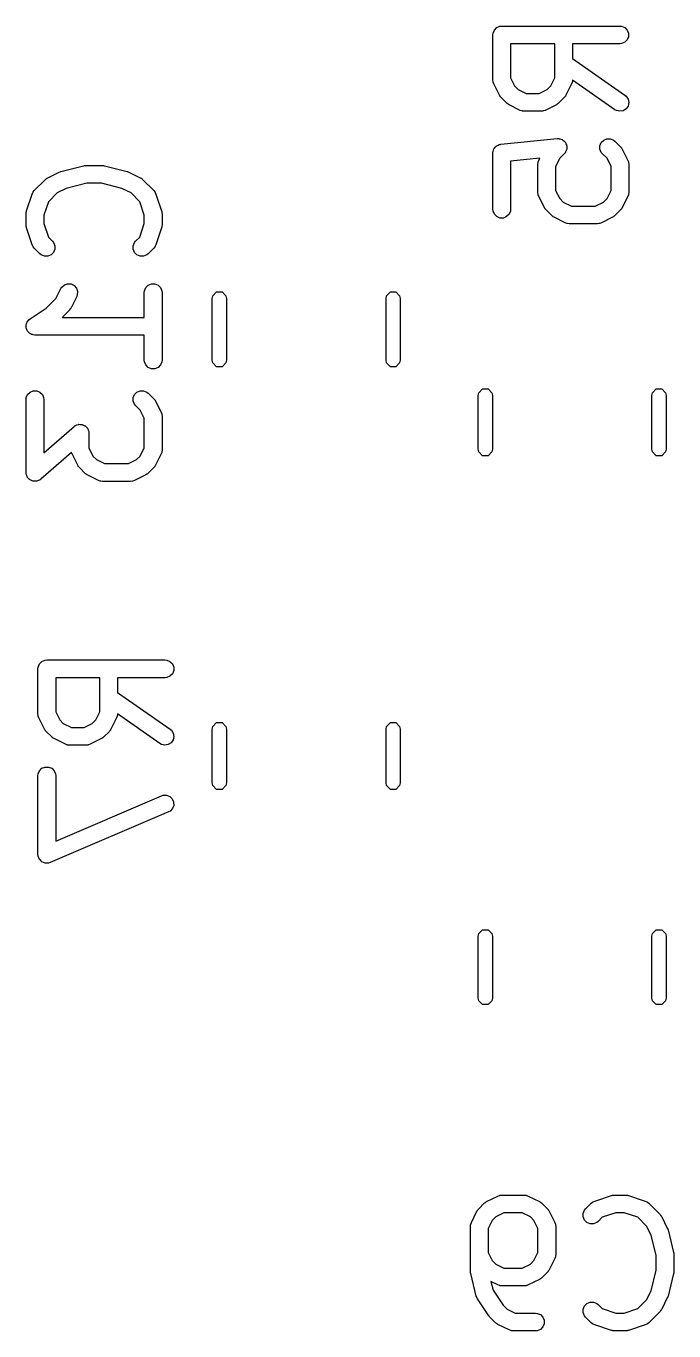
# Model space of a CAD drawing. Header units: inches. Extents: x 1.81 to 9.37, y -5.72 to -1.46.
# Drawn here: x 2.513 to 2.7288, y -4.5819 to -4.1469 of the extents above; entities that cross this region are included whole.
import ezdxf

# ---------------------------------------------------------------- set-up
doc = ezdxf.new("R2010")
doc.units = ezdxf.units.IN
doc.header["$MEASUREMENT"] = 0
doc.layers.add('BLACK', color=250, linetype='CONTINUOUS')

msp = doc.modelspace()

# ---------------------------------------------------------------- linework, layer by layer
at = {"layer": 'BLACK', "linetype": 'CONTINUOUS'}
for p, q in [((2.66852, -4.14933), (2.66896, -4.14826)), ((2.66896, -4.14826), (2.66978, -4.14745)), ((2.66978, -4.14745), (2.67084, -4.14701)), ((2.67084, -4.14701), (2.67142, -4.14695)), ((2.67142, -4.14695), (2.71079, -4.14695)), ((2.71079, -4.14695), (2.71136, -4.14701)), ((2.71136, -4.14701), (2.71243, -4.14745)), ((2.71243, -4.14745), (2.71324, -4.14826)), ((2.71324, -4.14826), (2.71368, -4.14933)), ((2.66847, -4.1499), (2.66852, -4.14933)), ((2.66847, -4.1649), (2.66847, -4.1499)), ((2.68909, -4.15285), (2.67437, -4.15285)), ((2.67437, -4.15285), (2.67437, -4.1642)), ((2.68909, -4.1642), (2.68909, -4.15285)), ((2.71079, -4.15285), (2.69499, -4.15285)), ((2.69499, -4.15285), (2.69499, -4.15774)), ((2.71136, -4.1528), (2.71079, -4.15285)), ((2.71243, -4.15236), (2.71136, -4.1528)), ((2.71324, -4.15154), (2.71243, -4.15236)), ((2.71368, -4.15048), (2.71324, -4.15154)), ((2.71368, -4.14933), (2.71368, -4.15048)), ((2.69499, -4.15774), (2.71248, -4.16998)), ((2.66852, -4.16548), (2.66847, -4.1649)), ((2.66856, -4.16557), (2.66852, -4.16548)), ((2.66857, -4.16568), (2.66856, -4.16557)), ((2.66878, -4.16622), (2.66857, -4.16568)), ((2.67065, -4.16997), (2.66878, -4.16622)), ((2.67437, -4.1642), (2.67572, -4.1669)), ((2.68774, -4.1669), (2.68909, -4.1642)), ((2.69468, -4.16622), (2.69281, -4.16997)), ((2.69489, -4.16568), (2.69468, -4.16622)), ((2.6949, -4.16557), (2.69489, -4.16568)), ((2.69494, -4.16548), (2.6949, -4.16557)), ((2.69499, -4.16494), (2.69494, -4.16548)), ((2.70909, -4.17482), (2.69499, -4.16494)), ((2.67081, -4.17022), (2.67065, -4.16997)), ((2.67084, -4.17029), (2.67081, -4.17022)), ((2.6709, -4.17037), (2.67084, -4.17029)), ((2.67096, -4.17046), (2.6709, -4.17037)), ((2.67102, -4.17051), (2.67096, -4.17046)), ((2.6712, -4.17074), (2.67102, -4.17051)), ((2.67308, -4.17261), (2.6712, -4.17074)), ((2.67572, -4.1669), (2.67692, -4.1681)), ((2.67692, -4.1681), (2.67961, -4.16945)), ((2.67961, -4.16945), (2.68384, -4.16945)), ((2.68384, -4.16945), (2.68654, -4.1681)), ((2.68654, -4.1681), (2.68774, -4.1669)), ((2.69225, -4.17074), (2.69038, -4.17261)), ((2.69244, -4.17051), (2.69225, -4.17074)), ((2.6925, -4.17046), (2.69244, -4.17051)), ((2.69255, -4.17037), (2.6925, -4.17046)), ((2.69262, -4.17029), (2.69255, -4.17037)), ((2.69265, -4.17022), (2.69262, -4.17029)), ((2.69281, -4.16997), (2.69265, -4.17022)), ((2.71248, -4.16998), (2.71292, -4.17036)), ((2.71292, -4.17036), (2.71354, -4.17133)), ((2.67331, -4.1728), (2.67308, -4.17261)), ((2.67336, -4.17286), (2.67331, -4.1728)), ((2.67345, -4.17291), (2.67336, -4.17286)), ((2.67353, -4.17298), (2.67345, -4.17291)), ((2.6736, -4.17301), (2.67353, -4.17298)), ((2.67385, -4.17317), (2.6736, -4.17301)), ((2.6776, -4.17504), (2.67385, -4.17317)), ((2.67814, -4.17525), (2.6776, -4.17504)), ((2.67824, -4.17525), (2.67814, -4.17525)), ((2.67834, -4.17529), (2.67824, -4.17525)), ((2.67892, -4.17535), (2.67834, -4.17529)), ((2.68454, -4.17535), (2.67892, -4.17535)), ((2.68512, -4.17529), (2.68454, -4.17535)), ((2.68522, -4.17525), (2.68512, -4.17529)), ((2.68532, -4.17525), (2.68522, -4.17525)), ((2.68586, -4.17504), (2.68532, -4.17525)), ((2.68961, -4.17317), (2.68586, -4.17504)), ((2.68986, -4.17301), (2.68961, -4.17317)), ((2.68993, -4.17298), (2.68986, -4.17301)), ((2.69001, -4.17291), (2.68993, -4.17298)), ((2.6901, -4.17286), (2.69001, -4.17291)), ((2.69015, -4.1728), (2.6901, -4.17286)), ((2.69038, -4.17261), (2.69015, -4.1728)), ((2.7096, -4.1751), (2.70909, -4.17482)), ((2.71072, -4.17535), (2.7096, -4.1751)), ((2.71186, -4.17515), (2.71072, -4.17535)), ((2.71283, -4.17453), (2.71186, -4.17515)), ((2.71349, -4.17359), (2.71283, -4.17453)), ((2.71374, -4.17246), (2.71349, -4.17359)), ((2.71354, -4.17133), (2.71374, -4.17246)), ((2.66852, -4.1887), (2.66869, -4.1883)), ((2.66869, -4.1883), (2.66881, -4.18788)), ((2.66881, -4.18788), (2.66891, -4.18777)), ((2.66891, -4.18777), (2.66896, -4.18763)), ((2.66896, -4.18763), (2.66927, -4.18733)), ((2.66927, -4.18733), (2.66954, -4.18699)), ((2.66954, -4.18699), (2.66967, -4.18692)), ((2.66967, -4.18692), (2.66978, -4.18682)), ((2.66978, -4.18682), (2.67018, -4.18665)), ((2.67018, -4.18665), (2.67056, -4.18645)), ((2.67056, -4.18645), (2.67077, -4.1864)), ((2.67077, -4.1864), (2.67084, -4.18638)), ((2.67084, -4.18638), (2.67091, -4.18638)), ((2.67091, -4.18638), (2.67112, -4.18633)), ((2.67112, -4.18633), (2.68987, -4.18446)), ((2.68987, -4.18446), (2.69045, -4.18446)), ((2.69045, -4.18446), (2.69059, -4.1845)), ((2.69059, -4.1845), (2.69074, -4.1845)), ((2.69074, -4.1845), (2.69114, -4.18467)), ((2.69114, -4.18467), (2.69155, -4.18479)), ((2.69155, -4.18479), (2.69167, -4.18489)), ((2.69167, -4.18489), (2.69181, -4.18494)), ((2.69181, -4.18494), (2.69211, -4.18525)), ((2.69211, -4.18525), (2.69245, -4.18552)), ((2.69245, -4.18552), (2.69252, -4.18565)), ((2.69252, -4.18565), (2.69262, -4.18576)), ((2.69262, -4.18576), (2.69279, -4.18616)), ((2.6929, -4.18837), (2.69277, -4.18879)), ((2.69279, -4.18616), (2.69299, -4.18654)), ((2.69306, -4.18797), (2.6929, -4.18837)), ((2.69299, -4.18654), (2.693, -4.18668)), ((2.693, -4.18668), (2.69306, -4.18682)), ((2.69306, -4.18682), (2.69306, -4.18725)), ((2.69306, -4.18725), (2.6931, -4.18768)), ((2.6931, -4.18768), (2.69306, -4.18782)), ((2.69306, -4.18782), (2.69306, -4.18797)), ((2.70414, -4.18682), (2.70458, -4.18576)), ((2.70414, -4.18797), (2.70414, -4.18682)), ((2.70458, -4.18904), (2.70414, -4.18797)), ((2.70458, -4.18576), (2.7054, -4.18494)), ((2.7054, -4.18494), (2.70646, -4.1845)), ((2.70646, -4.1845), (2.70761, -4.1845)), ((2.70761, -4.1845), (2.70868, -4.18494)), ((2.70868, -4.18494), (2.70913, -4.18531)), ((2.70913, -4.18531), (2.711, -4.18718)), ((2.711, -4.18718), (2.71119, -4.18741)), ((2.71119, -4.18741), (2.71125, -4.18746)), ((2.71125, -4.18746), (2.7113, -4.18755)), ((2.7113, -4.18755), (2.71137, -4.18763)), ((2.71137, -4.18763), (2.7114, -4.1877)), ((2.7114, -4.1877), (2.71155, -4.18795)), ((2.71155, -4.18795), (2.71343, -4.1917)), ((2.66847, -4.18927), (2.66849, -4.18906)), ((2.66847, -4.20802), (2.66847, -4.18927)), ((2.66848, -4.18899), (2.6685, -4.18892)), ((2.66849, -4.18906), (2.66848, -4.18899)), ((2.6685, -4.18892), (2.66852, -4.1887)), ((2.68414, -4.19097), (2.67437, -4.19194)), ((2.67437, -4.19194), (2.67437, -4.20802)), ((2.68346, -4.19302), (2.68352, -4.19245)), ((2.68352, -4.19245), (2.68356, -4.19235)), ((2.68356, -4.19235), (2.68357, -4.19224)), ((2.68357, -4.19224), (2.68378, -4.1917)), ((2.68378, -4.1917), (2.68414, -4.19097)), ((2.69072, -4.19102), (2.68937, -4.19372)), ((2.69225, -4.18949), (2.69072, -4.19102)), ((2.69262, -4.18904), (2.69225, -4.18949)), ((2.69268, -4.1889), (2.69262, -4.18904)), ((2.69277, -4.18879), (2.69268, -4.1889)), ((2.70495, -4.18949), (2.70458, -4.18904)), ((2.70649, -4.19102), (2.70495, -4.18949)), ((2.70784, -4.19372), (2.70649, -4.19102)), ((2.71343, -4.1917), (2.71364, -4.19224)), ((2.71364, -4.19224), (2.71364, -4.19235)), ((2.71364, -4.19235), (2.71368, -4.19245)), ((2.71368, -4.19245), (2.71374, -4.19302)), ((2.52024, -4.19749), (2.52399, -4.19562)), ((2.52399, -4.19562), (2.52403, -4.1956)), ((2.52403, -4.1956), (2.52405, -4.19559)), ((2.52405, -4.19559), (2.52429, -4.1955)), ((2.52429, -4.1955), (2.52453, -4.19541)), ((2.52453, -4.19541), (2.52455, -4.19541)), ((2.52455, -4.19541), (2.5246, -4.19539)), ((2.5246, -4.19539), (2.53209, -4.19352)), ((2.53209, -4.19352), (2.53219, -4.1935)), ((2.53219, -4.1935), (2.53223, -4.19349)), ((2.53223, -4.19349), (2.53245, -4.19346)), ((2.53245, -4.19346), (2.53267, -4.19343)), ((2.53267, -4.19343), (2.53271, -4.19344)), ((2.53271, -4.19344), (2.53281, -4.19343)), ((2.53281, -4.19343), (2.53843, -4.19343)), ((2.53843, -4.19343), (2.53854, -4.19344)), ((2.53854, -4.19344), (2.53858, -4.19343)), ((2.53858, -4.19343), (2.53879, -4.19346)), ((2.53879, -4.19346), (2.53901, -4.19349)), ((2.53901, -4.19349), (2.53905, -4.1935)), ((2.53905, -4.1935), (2.53915, -4.19352)), ((2.53915, -4.19352), (2.54665, -4.19539)), ((2.54665, -4.19539), (2.54669, -4.19541)), ((2.54669, -4.19541), (2.54671, -4.19541)), ((2.54671, -4.19541), (2.54695, -4.1955)), ((2.54695, -4.1955), (2.5472, -4.19559)), ((2.5472, -4.19559), (2.54721, -4.1956)), ((2.54721, -4.1956), (2.54725, -4.19562)), ((2.54725, -4.19562), (2.551, -4.19749)), ((2.68346, -4.2024), (2.68346, -4.19302)), ((2.68937, -4.19372), (2.68937, -4.2017)), ((2.70784, -4.2017), (2.70784, -4.19372)), ((2.71374, -4.19302), (2.71374, -4.2024)), ((2.51572, -4.20179), (2.51947, -4.19804)), ((2.51947, -4.19804), (2.5197, -4.19786)), ((2.5197, -4.19786), (2.51975, -4.1978)), ((2.51975, -4.1978), (2.51984, -4.19774)), ((2.51984, -4.19774), (2.51992, -4.19768)), ((2.51992, -4.19768), (2.51999, -4.19765)), ((2.51999, -4.19765), (2.52024, -4.19749)), ((2.52634, -4.20104), (2.52331, -4.20256)), ((2.53317, -4.19933), (2.52634, -4.20104)), ((2.53807, -4.19933), (2.53317, -4.19933)), ((2.5449, -4.20104), (2.53807, -4.19933)), ((2.54793, -4.20256), (2.5449, -4.20104)), ((2.551, -4.19749), (2.55125, -4.19765)), ((2.55125, -4.19765), (2.55132, -4.19768)), ((2.55132, -4.19768), (2.5514, -4.19774)), ((2.5514, -4.19774), (2.55149, -4.1978)), ((2.55149, -4.1978), (2.55155, -4.19786)), ((2.55155, -4.19786), (2.55177, -4.19804)), ((2.55177, -4.19804), (2.55552, -4.20179)), ((2.51314, -4.20857), (2.51501, -4.20295)), ((2.51501, -4.20295), (2.51525, -4.20242)), ((2.51525, -4.20242), (2.51532, -4.20234)), ((2.51532, -4.20234), (2.51536, -4.20224)), ((2.51536, -4.20224), (2.51572, -4.20179)), ((2.52039, -4.20548), (2.51889, -4.20998)), ((2.52331, -4.20256), (2.52039, -4.20548)), ((2.55085, -4.20548), (2.54793, -4.20256)), ((2.55236, -4.20998), (2.55085, -4.20548)), ((2.55552, -4.20179), (2.55589, -4.20224)), ((2.55589, -4.20224), (2.55593, -4.20234)), ((2.55593, -4.20234), (2.556, -4.20242)), ((2.556, -4.20242), (2.55623, -4.20295)), ((2.55623, -4.20295), (2.55811, -4.20857)), ((2.68352, -4.20297), (2.68346, -4.2024)), ((2.68356, -4.20307), (2.68352, -4.20297)), ((2.68357, -4.20318), (2.68356, -4.20307)), ((2.68378, -4.20372), (2.68357, -4.20318)), ((2.68565, -4.20747), (2.68378, -4.20372)), ((2.68937, -4.2017), (2.69072, -4.2044)), ((2.69072, -4.2044), (2.69191, -4.20559)), ((2.69191, -4.20559), (2.69461, -4.20694)), ((2.70259, -4.20694), (2.70529, -4.20559)), ((2.70529, -4.20559), (2.70649, -4.2044)), ((2.70649, -4.2044), (2.70784, -4.2017)), ((2.71343, -4.20372), (2.71155, -4.20747)), ((2.71364, -4.20318), (2.71343, -4.20372)), ((2.71368, -4.20297), (2.71364, -4.20307)), ((2.71364, -4.20307), (2.71364, -4.20318)), ((2.71374, -4.2024), (2.71368, -4.20297)), ((2.51299, -4.20951), (2.51301, -4.20921)), ((2.51299, -4.21325), (2.51299, -4.20951)), ((2.51301, -4.20914), (2.51303, -4.20903)), ((2.51301, -4.20921), (2.51301, -4.20914)), ((2.51303, -4.20903), (2.51304, -4.20893)), ((2.51304, -4.20893), (2.51307, -4.20886)), ((2.51307, -4.20886), (2.51314, -4.20857)), ((2.51889, -4.20998), (2.51889, -4.21278)), ((2.55236, -4.21278), (2.55236, -4.20998)), ((2.55811, -4.20857), (2.55817, -4.20886)), ((2.55817, -4.20886), (2.5582, -4.20893)), ((2.5582, -4.20893), (2.55821, -4.20903)), ((2.55821, -4.20903), (2.55824, -4.20914)), ((2.55824, -4.20914), (2.55823, -4.20921)), ((2.55823, -4.20921), (2.55826, -4.20951)), ((2.55826, -4.20951), (2.55826, -4.21325)), ((2.66852, -4.2086), (2.66847, -4.20802)), ((2.66896, -4.20966), (2.66852, -4.2086)), ((2.66978, -4.21047), (2.66896, -4.20966)), ((2.67387, -4.20966), (2.67306, -4.21047)), ((2.67431, -4.2086), (2.67387, -4.20966)), ((2.67437, -4.20802), (2.67431, -4.2086)), ((2.68581, -4.20771), (2.68565, -4.20747)), ((2.68584, -4.20779), (2.68581, -4.20771)), ((2.6859, -4.20787), (2.68584, -4.20779)), ((2.68596, -4.20796), (2.6859, -4.20787)), ((2.68602, -4.20801), (2.68596, -4.20796)), ((2.6862, -4.20823), (2.68602, -4.20801)), ((2.68808, -4.21011), (2.6862, -4.20823)), ((2.6883, -4.21029), (2.68808, -4.21011)), ((2.69461, -4.20694), (2.70259, -4.20694)), ((2.70913, -4.21011), (2.7089, -4.21029)), ((2.711, -4.20823), (2.70913, -4.21011)), ((2.71119, -4.20801), (2.711, -4.20823)), ((2.71125, -4.20796), (2.71119, -4.20801)), ((2.7113, -4.20787), (2.71125, -4.20796)), ((2.71137, -4.20779), (2.7113, -4.20787)), ((2.7114, -4.20771), (2.71137, -4.20779)), ((2.71155, -4.20747), (2.7114, -4.20771)), ((2.51301, -4.21355), (2.51299, -4.21325)), ((2.51301, -4.21362), (2.51301, -4.21355)), ((2.51303, -4.21373), (2.51301, -4.21362)), ((2.51304, -4.21383), (2.51303, -4.21373)), ((2.51307, -4.2139), (2.51304, -4.21383)), ((2.51314, -4.21419), (2.51307, -4.2139)), ((2.51501, -4.21981), (2.51314, -4.21419)), ((2.51889, -4.21278), (2.52039, -4.21728)), ((2.55085, -4.21728), (2.55236, -4.21278)), ((2.55811, -4.21419), (2.55623, -4.21981)), ((2.55817, -4.2139), (2.55811, -4.21419)), ((2.5582, -4.21383), (2.55817, -4.2139)), ((2.55821, -4.21373), (2.5582, -4.21383)), ((2.55824, -4.21362), (2.55821, -4.21373)), ((2.55826, -4.21325), (2.55823, -4.21355)), ((2.55823, -4.21355), (2.55824, -4.21362)), ((2.67084, -4.21092), (2.66978, -4.21047)), ((2.67199, -4.21092), (2.67084, -4.21092)), ((2.67306, -4.21047), (2.67199, -4.21092)), ((2.68836, -4.21035), (2.6883, -4.21029)), ((2.68844, -4.21041), (2.68836, -4.21035)), ((2.68853, -4.21047), (2.68844, -4.21041)), ((2.6886, -4.2105), (2.68853, -4.21047)), ((2.68885, -4.21066), (2.6886, -4.2105)), ((2.69259, -4.21254), (2.68885, -4.21066)), ((2.69314, -4.21274), (2.69259, -4.21254)), ((2.69324, -4.21275), (2.69314, -4.21274)), ((2.69334, -4.21279), (2.69324, -4.21275)), ((2.69392, -4.21285), (2.69334, -4.21279)), ((2.70329, -4.21285), (2.69392, -4.21285)), ((2.70387, -4.21279), (2.70329, -4.21285)), ((2.70396, -4.21275), (2.70387, -4.21279)), ((2.70407, -4.21274), (2.70396, -4.21275)), ((2.70461, -4.21254), (2.70407, -4.21274)), ((2.70836, -4.21066), (2.70461, -4.21254)), ((2.70861, -4.2105), (2.70836, -4.21066)), ((2.70868, -4.21047), (2.70861, -4.2105)), ((2.70876, -4.21041), (2.70868, -4.21047)), ((2.70885, -4.21035), (2.70876, -4.21041)), ((2.7089, -4.21029), (2.70885, -4.21035)), ((2.52039, -4.21728), (2.52178, -4.21867)), ((2.52178, -4.21867), (2.52214, -4.21911)), ((2.5491, -4.21911), (2.54947, -4.21867)), ((2.54947, -4.21867), (2.55085, -4.21728)), ((2.51525, -4.22034), (2.51501, -4.21981)), ((2.51532, -4.22042), (2.51525, -4.22034)), ((2.51536, -4.22052), (2.51532, -4.22042)), ((2.51572, -4.22097), (2.51536, -4.22052)), ((2.5176, -4.22284), (2.51572, -4.22097)), ((2.51805, -4.22321), (2.5176, -4.22284)), ((2.52214, -4.22239), (2.52133, -4.22321)), ((2.52214, -4.21911), (2.52258, -4.22018)), ((2.52258, -4.22133), (2.52214, -4.22239)), ((2.52258, -4.22018), (2.52258, -4.22133)), ((2.54866, -4.22018), (2.5491, -4.21911)), ((2.54866, -4.22133), (2.54866, -4.22018)), ((2.5491, -4.22239), (2.54866, -4.22133)), ((2.54992, -4.22321), (2.5491, -4.22239)), ((2.55365, -4.22284), (2.5532, -4.22321)), ((2.55552, -4.22097), (2.55365, -4.22284)), ((2.55589, -4.22052), (2.55552, -4.22097)), ((2.55593, -4.22042), (2.55589, -4.22052)), ((2.556, -4.22034), (2.55593, -4.22042)), ((2.55623, -4.21981), (2.556, -4.22034)), ((2.51911, -4.22365), (2.51805, -4.22321)), ((2.52026, -4.22365), (2.51911, -4.22365)), ((2.52133, -4.22321), (2.52026, -4.22365)), ((2.55098, -4.22365), (2.54992, -4.22321)), ((2.55213, -4.22365), (2.55098, -4.22365)), ((2.5532, -4.22321), (2.55213, -4.22365)), ((2.52288, -4.23775), (2.52455, -4.23443)), ((2.52455, -4.23443), (2.52485, -4.23394)), ((2.52485, -4.23394), (2.52572, -4.23319)), ((2.52572, -4.23319), (2.52682, -4.23282)), ((2.52682, -4.23282), (2.52797, -4.2329)), ((2.52797, -4.2329), (2.529, -4.23342)), ((2.529, -4.23342), (2.52975, -4.23429)), ((2.52975, -4.23429), (2.53012, -4.23538)), ((2.53012, -4.23538), (2.53003, -4.23653)), ((2.55236, -4.23575), (2.55241, -4.23518)), ((2.55236, -4.24405), (2.55236, -4.23575)), ((2.55241, -4.23518), (2.55285, -4.23411)), ((2.55285, -4.23411), (2.55367, -4.2333)), ((2.55367, -4.2333), (2.55473, -4.23286)), ((2.55473, -4.23286), (2.55588, -4.23286)), ((2.55588, -4.23286), (2.55695, -4.2333)), ((2.55695, -4.2333), (2.55776, -4.23411)), ((2.55776, -4.23411), (2.5582, -4.23518)), ((2.5582, -4.23518), (2.55826, -4.23575)), ((2.55826, -4.23575), (2.55826, -4.25825)), ((2.57518, -4.23684), (2.57646, -4.23556)), ((2.57646, -4.23556), (2.57827, -4.23556)), ((2.57827, -4.23556), (2.57954, -4.23684)), ((2.63305, -4.23684), (2.63433, -4.23556)), ((2.63433, -4.23556), (2.63614, -4.23556)), ((2.63614, -4.23556), (2.63742, -4.23684)), ((2.51968, -4.24096), (2.52288, -4.23775)), ((2.52983, -4.23707), (2.52795, -4.24082)), ((2.53003, -4.23653), (2.52983, -4.23707)), ((2.575, -4.23775), (2.57518, -4.23684)), ((2.575, -4.25832), (2.575, -4.23775)), ((2.57954, -4.23684), (2.57972, -4.23775)), ((2.57972, -4.23775), (2.57972, -4.25832)), ((2.63287, -4.23775), (2.63305, -4.23684)), ((2.63287, -4.25832), (2.63287, -4.23775)), ((2.63742, -4.23684), (2.6376, -4.23775)), ((2.6376, -4.23775), (2.6376, -4.25832)), ((2.51369, -4.24515), (2.51385, -4.24491)), ((2.51385, -4.24491), (2.5143, -4.24455)), ((2.5143, -4.24454), (2.51968, -4.24096)), ((2.5143, -4.24455), (2.5143, -4.24454)), ((2.5143, -4.24454), (2.5143, -4.24454)), ((2.5143, -4.24455), (2.5143, -4.24455)), ((2.5274, -4.24159), (2.52494, -4.24405)), ((2.52494, -4.24405), (2.55236, -4.24405)), ((2.52759, -4.24136), (2.5274, -4.24159)), ((2.52764, -4.24131), (2.52759, -4.24136)), ((2.5277, -4.24122), (2.52764, -4.24131)), ((2.52777, -4.24114), (2.5277, -4.24122)), ((2.5278, -4.24107), (2.52777, -4.24114)), ((2.52795, -4.24082), (2.5278, -4.24107)), ((2.51299, -4.247), (2.51304, -4.24671)), ((2.51304, -4.24728), (2.51299, -4.247)), ((2.51304, -4.24642), (2.51315, -4.24615)), ((2.51304, -4.24671), (2.51304, -4.24642)), ((2.51304, -4.24758), (2.51304, -4.24728)), ((2.51315, -4.24784), (2.51304, -4.24758)), ((2.51315, -4.24615), (2.51321, -4.24587)), ((2.51321, -4.24813), (2.51315, -4.24784)), ((2.51321, -4.24587), (2.51337, -4.24563)), ((2.51337, -4.24837), (2.51321, -4.24813)), ((2.51337, -4.24563), (2.51348, -4.24536)), ((2.51348, -4.24864), (2.51337, -4.24837)), ((2.51348, -4.24536), (2.51369, -4.24515)), ((2.51369, -4.24885), (2.51348, -4.24864)), ((2.51385, -4.24909), (2.51369, -4.24885)), ((2.51409, -4.24925), (2.51385, -4.24909)), ((2.5143, -4.24946), (2.51409, -4.24925)), ((2.51456, -4.24957), (2.5143, -4.24946)), ((2.5148, -4.24973), (2.51456, -4.24957)), ((2.51509, -4.24978), (2.5148, -4.24973)), ((2.51536, -4.2499), (2.51509, -4.24978)), ((2.51593, -4.24995), (2.51536, -4.2499)), ((2.51594, -4.24995), (2.51593, -4.24995)), ((2.51593, -4.24995), (2.51593, -4.24995)), ((2.55236, -4.24995), (2.51594, -4.24995)), ((2.51594, -4.24995), (2.51594, -4.24995)), ((2.55236, -4.25825), (2.55236, -4.24995)), ((2.55241, -4.25882), (2.55236, -4.25825)), ((2.55285, -4.25989), (2.55241, -4.25882)), ((2.55367, -4.2607), (2.55285, -4.25989)), ((2.55473, -4.26114), (2.55367, -4.2607)), ((2.55588, -4.26114), (2.55473, -4.26114)), ((2.55695, -4.2607), (2.55588, -4.26114)), ((2.55776, -4.25989), (2.55695, -4.2607)), ((2.5582, -4.25882), (2.55776, -4.25989)), ((2.55826, -4.25825), (2.5582, -4.25882)), ((2.57518, -4.25922), (2.575, -4.25832)), ((2.57646, -4.2605), (2.57518, -4.25922)), ((2.57827, -4.2605), (2.57646, -4.2605)), ((2.57954, -4.25922), (2.57827, -4.2605)), ((2.57972, -4.25832), (2.57954, -4.25922)), ((2.63305, -4.25922), (2.63287, -4.25832)), ((2.63433, -4.2605), (2.63305, -4.25922)), ((2.63614, -4.2605), (2.63433, -4.2605)), ((2.63742, -4.25922), (2.63614, -4.2605)), ((2.6376, -4.25832), (2.63742, -4.25922)), ((2.51299, -4.27137), (2.51304, -4.2708)), ((2.51304, -4.2708), (2.51348, -4.26973)), ((2.51348, -4.26973), (2.5143, -4.26892)), ((2.5143, -4.26892), (2.51536, -4.26848)), ((2.51536, -4.26848), (2.51651, -4.26848)), ((2.51651, -4.26848), (2.51758, -4.26892)), ((2.51758, -4.26892), (2.51839, -4.26973)), ((2.51839, -4.26973), (2.51883, -4.2708)), ((2.51883, -4.2708), (2.51889, -4.27137)), ((2.54866, -4.2708), (2.5491, -4.26973)), ((2.54866, -4.27195), (2.54866, -4.2708)), ((2.5491, -4.26973), (2.54992, -4.26892)), ((2.54992, -4.26892), (2.55098, -4.26848)), ((2.55098, -4.26848), (2.55213, -4.26848)), ((2.55213, -4.26848), (2.5532, -4.26892)), ((2.5532, -4.26892), (2.55365, -4.26928)), ((2.55365, -4.26928), (2.55552, -4.27116)), ((2.66358, -4.2701), (2.66376, -4.26919)), ((2.66358, -4.28797), (2.66358, -4.2701)), ((2.66376, -4.26919), (2.66504, -4.26791)), ((2.66504, -4.26791), (2.66685, -4.26791)), ((2.66685, -4.26791), (2.66813, -4.26919)), ((2.66813, -4.26919), (2.66831, -4.2701)), ((2.66831, -4.2701), (2.66831, -4.28797)), ((2.72146, -4.2701), (2.72164, -4.26919)), ((2.72146, -4.28797), (2.72146, -4.2701)), ((2.72164, -4.26919), (2.72291, -4.26791)), ((2.72291, -4.26791), (2.72472, -4.26791)), ((2.72472, -4.26791), (2.726, -4.26919)), ((2.726, -4.26919), (2.72618, -4.2701)), ((2.72618, -4.2701), (2.72618, -4.28797)), ((2.51299, -4.29574), (2.51299, -4.27137)), ((2.51889, -4.27137), (2.51889, -4.28924)), ((2.5491, -4.27301), (2.54866, -4.27195)), ((2.54947, -4.27346), (2.5491, -4.27301)), ((2.55101, -4.275), (2.54947, -4.27346)), ((2.55236, -4.27769), (2.55101, -4.275)), ((2.55552, -4.27116), (2.55571, -4.27139)), ((2.55571, -4.27139), (2.55577, -4.27144)), ((2.55577, -4.27144), (2.55582, -4.27153)), ((2.55582, -4.27153), (2.55589, -4.27161)), ((2.55589, -4.27161), (2.55592, -4.27168)), ((2.55592, -4.27168), (2.55607, -4.27193)), ((2.55607, -4.27193), (2.55795, -4.27568)), ((2.52992, -4.27991), (2.53036, -4.27972)), ((2.53036, -4.27972), (2.53046, -4.27972)), ((2.53046, -4.27972), (2.53055, -4.27969)), ((2.53055, -4.27969), (2.53103, -4.27972)), ((2.53103, -4.27972), (2.53151, -4.27972)), ((2.53151, -4.27972), (2.5316, -4.27976)), ((2.55236, -4.28755), (2.55236, -4.27769)), ((2.55795, -4.27568), (2.55816, -4.27622)), ((2.55816, -4.27622), (2.55816, -4.27632)), ((2.55816, -4.27632), (2.5582, -4.27642)), ((2.5582, -4.27642), (2.55826, -4.277)), ((2.55826, -4.277), (2.55826, -4.28825)), ((2.51889, -4.28924), (2.52899, -4.2804)), ((2.52899, -4.2804), (2.52924, -4.28022)), ((2.52924, -4.28022), (2.5293, -4.28017)), ((2.5293, -4.28017), (2.52935, -4.28014)), ((2.52935, -4.28014), (2.52946, -4.28006)), ((2.52946, -4.28006), (2.52992, -4.27991)), ((2.5316, -4.27976), (2.5317, -4.27977)), ((2.5317, -4.27977), (2.53213, -4.27998)), ((2.53213, -4.27998), (2.53258, -4.28017)), ((2.53258, -4.28017), (2.53265, -4.28024)), ((2.53265, -4.28024), (2.53274, -4.28028)), ((2.53274, -4.28028), (2.53305, -4.28064)), ((2.53305, -4.28064), (2.53339, -4.28098)), ((2.53339, -4.28098), (2.53343, -4.28107)), ((2.53343, -4.28107), (2.53349, -4.28115)), ((2.53349, -4.28115), (2.53365, -4.2816)), ((2.53365, -4.2816), (2.53383, -4.28204)), ((2.53383, -4.28204), (2.53385, -4.28219)), ((2.53385, -4.28219), (2.53386, -4.28224)), ((2.53386, -4.28224), (2.53386, -4.28232)), ((2.53386, -4.28232), (2.53389, -4.28262)), ((2.53389, -4.28262), (2.53389, -4.28755)), ((2.53389, -4.28755), (2.53524, -4.29025)), ((2.55101, -4.29025), (2.55236, -4.28755)), ((2.55826, -4.28825), (2.5582, -4.28882)), ((2.66376, -4.28888), (2.66358, -4.28797)), ((2.66831, -4.28797), (2.66813, -4.28888)), ((2.72164, -4.28888), (2.72146, -4.28797)), ((2.72618, -4.28797), (2.726, -4.28888)), ((2.52809, -4.28903), (2.51788, -4.29797)), ((2.52829, -4.28957), (2.52809, -4.28903)), ((2.53017, -4.29332), (2.52829, -4.28957)), ((2.53524, -4.29025), (2.53643, -4.29144)), ((2.53643, -4.29144), (2.53913, -4.29279)), ((2.53913, -4.29279), (2.54711, -4.29279)), ((2.54711, -4.29279), (2.54981, -4.29144)), ((2.54981, -4.29144), (2.55101, -4.29025)), ((2.55795, -4.28957), (2.55607, -4.29332)), ((2.55816, -4.28903), (2.55795, -4.28957)), ((2.5582, -4.28882), (2.55816, -4.28892)), ((2.55816, -4.28892), (2.55816, -4.28903)), ((2.66504, -4.29016), (2.66376, -4.28888)), ((2.66685, -4.29016), (2.66504, -4.29016)), ((2.66813, -4.28888), (2.66685, -4.29016)), ((2.72291, -4.29016), (2.72164, -4.28888)), ((2.72472, -4.29016), (2.72291, -4.29016)), ((2.726, -4.28888), (2.72472, -4.29016)), ((2.51301, -4.29605), (2.51299, -4.29574)), ((2.51301, -4.29613), (2.51301, -4.29605)), ((2.51303, -4.29618), (2.51301, -4.29613)), ((2.51304, -4.29632), (2.51303, -4.29618)), ((2.51323, -4.29676), (2.51304, -4.29632)), ((2.51338, -4.29722), (2.51323, -4.29676)), ((2.53033, -4.29356), (2.53017, -4.29332)), ((2.53036, -4.29364), (2.53033, -4.29356)), ((2.53042, -4.29372), (2.53036, -4.29364)), ((2.53048, -4.29381), (2.53042, -4.29372)), ((2.53054, -4.29386), (2.53048, -4.29381)), ((2.53072, -4.29408), (2.53054, -4.29386)), ((2.5326, -4.29596), (2.53072, -4.29408)), ((2.53282, -4.29614), (2.5326, -4.29596)), ((2.53287, -4.2962), (2.53282, -4.29614)), ((2.53296, -4.29626), (2.53287, -4.2962)), ((2.53304, -4.29632), (2.53296, -4.29626)), ((2.53312, -4.29635), (2.53304, -4.29632)), ((2.53336, -4.29651), (2.53312, -4.29635)), ((2.53711, -4.29839), (2.53336, -4.29651)), ((2.55288, -4.29651), (2.54913, -4.29839)), ((2.55313, -4.29635), (2.55288, -4.29651)), ((2.5532, -4.29632), (2.55313, -4.29635)), ((2.55328, -4.29626), (2.5532, -4.29632)), ((2.55337, -4.2962), (2.55328, -4.29626)), ((2.55342, -4.29614), (2.55337, -4.2962)), ((2.55365, -4.29596), (2.55342, -4.29614)), ((2.55552, -4.29408), (2.55365, -4.29596)), ((2.55571, -4.29386), (2.55552, -4.29408)), ((2.55577, -4.29381), (2.55571, -4.29386)), ((2.55582, -4.29372), (2.55577, -4.29381)), ((2.55589, -4.29364), (2.55582, -4.29372)), ((2.55592, -4.29356), (2.55589, -4.29364)), ((2.55607, -4.29332), (2.55592, -4.29356)), ((2.51344, -4.29729), (2.51338, -4.29722)), ((2.51348, -4.29738), (2.51344, -4.29729)), ((2.51382, -4.29772), (2.51348, -4.29738)), ((2.51414, -4.29808), (2.51382, -4.29772)), ((2.51423, -4.29813), (2.51414, -4.29808)), ((2.5143, -4.2982), (2.51423, -4.29813)), ((2.51474, -4.29838), (2.5143, -4.2982)), ((2.51517, -4.2986), (2.51474, -4.29838)), ((2.51527, -4.2986), (2.51517, -4.2986)), ((2.51536, -4.29864), (2.51527, -4.2986)), ((2.51584, -4.29864), (2.51536, -4.29864)), ((2.51632, -4.29867), (2.51584, -4.29864)), ((2.51641, -4.29864), (2.51632, -4.29867)), ((2.51651, -4.29864), (2.51641, -4.29864)), ((2.51696, -4.29846), (2.51651, -4.29864)), ((2.51741, -4.2983), (2.51696, -4.29846)), ((2.51753, -4.29822), (2.51741, -4.2983)), ((2.51758, -4.2982), (2.51753, -4.29822)), ((2.51763, -4.29814), (2.51758, -4.2982)), ((2.51788, -4.29797), (2.51763, -4.29814)), ((2.53765, -4.29859), (2.53711, -4.29839)), ((2.53776, -4.2986), (2.53765, -4.29859)), ((2.53786, -4.29864), (2.53776, -4.2986)), ((2.53843, -4.2987), (2.53786, -4.29864)), ((2.54781, -4.2987), (2.53843, -4.2987)), ((2.54838, -4.29864), (2.54781, -4.2987)), ((2.54848, -4.2986), (2.54838, -4.29864)), ((2.54859, -4.29859), (2.54848, -4.2986)), ((2.54913, -4.29839), (2.54859, -4.29859)), ((2.51692, -4.3612), (2.51698, -4.36062)), ((2.51692, -4.3762), (2.51692, -4.3612)), ((2.51698, -4.36062), (2.51742, -4.35956)), ((2.51742, -4.35956), (2.51823, -4.35874)), ((2.51823, -4.35874), (2.5193, -4.3583)), ((2.5193, -4.3583), (2.51987, -4.35824)), ((2.51987, -4.35824), (2.55924, -4.35824)), ((2.55924, -4.35824), (2.55982, -4.3583)), ((2.55982, -4.3583), (2.56089, -4.35874)), ((2.56089, -4.35874), (2.5617, -4.35956)), ((2.5617, -4.35956), (2.56214, -4.36062)), ((2.56214, -4.36177), (2.5617, -4.36284)), ((2.56214, -4.36062), (2.56214, -4.36177)), ((2.53754, -4.36415), (2.52283, -4.36415)), ((2.52283, -4.36415), (2.52283, -4.3755)), ((2.53754, -4.3755), (2.53754, -4.36415)), ((2.55924, -4.36415), (2.54345, -4.36415)), ((2.54345, -4.36415), (2.54345, -4.36903)), ((2.55982, -4.36409), (2.55924, -4.36415)), ((2.56089, -4.36365), (2.55982, -4.36409)), ((2.5617, -4.36284), (2.56089, -4.36365)), ((2.54345, -4.36903), (2.56094, -4.38128)), ((2.51698, -4.37677), (2.51692, -4.3762)), ((2.51702, -4.37687), (2.51698, -4.37677)), ((2.51703, -4.37698), (2.51702, -4.37687)), ((2.51723, -4.37752), (2.51703, -4.37698)), ((2.51911, -4.38127), (2.51723, -4.37752)), ((2.52283, -4.3755), (2.52418, -4.3782)), ((2.52418, -4.3782), (2.52537, -4.37939)), ((2.52537, -4.37939), (2.52807, -4.38074)), ((2.5323, -4.38074), (2.535, -4.37939)), ((2.535, -4.37939), (2.5362, -4.3782)), ((2.5362, -4.3782), (2.53754, -4.3755)), ((2.54314, -4.37752), (2.54126, -4.38127)), ((2.54335, -4.37698), (2.54314, -4.37752)), ((2.54339, -4.37677), (2.54335, -4.37687)), ((2.54335, -4.37687), (2.54335, -4.37698)), ((2.54345, -4.37624), (2.54339, -4.37677)), ((2.55755, -4.38611), (2.54345, -4.37624)), ((2.57518, -4.38041), (2.57646, -4.37913)), ((2.57646, -4.37913), (2.57827, -4.37913)), ((2.57827, -4.37913), (2.57954, -4.38041)), ((2.63305, -4.38041), (2.63433, -4.37913)), ((2.63433, -4.37913), (2.63614, -4.37913)), ((2.63614, -4.37913), (2.63742, -4.38041)), ((2.51926, -4.38151), (2.51911, -4.38127)), ((2.51929, -4.38159), (2.51926, -4.38151)), ((2.51936, -4.38167), (2.51929, -4.38159)), ((2.51942, -4.38176), (2.51936, -4.38167)), ((2.51948, -4.38181), (2.51942, -4.38176)), ((2.51966, -4.38203), (2.51948, -4.38181)), ((2.52154, -4.38391), (2.51966, -4.38203)), ((2.52176, -4.38409), (2.52154, -4.38391)), ((2.52181, -4.38415), (2.52176, -4.38409)), ((2.52807, -4.38074), (2.5323, -4.38074)), ((2.53861, -4.38409), (2.53856, -4.38415)), ((2.53884, -4.38391), (2.53861, -4.38409)), ((2.54071, -4.38203), (2.53884, -4.38391)), ((2.5409, -4.38181), (2.54071, -4.38203)), ((2.54096, -4.38176), (2.5409, -4.38181)), ((2.54101, -4.38167), (2.54096, -4.38176)), ((2.54108, -4.38159), (2.54101, -4.38167)), ((2.54111, -4.38151), (2.54108, -4.38159)), ((2.54126, -4.38127), (2.54111, -4.38151)), ((2.56094, -4.38128), (2.56138, -4.38165)), ((2.56138, -4.38165), (2.562, -4.38262)), ((2.5622, -4.38376), (2.56195, -4.38488)), ((2.562, -4.38262), (2.5622, -4.38376)), ((2.575, -4.38132), (2.57518, -4.38041)), ((2.575, -4.3992), (2.575, -4.38132)), ((2.57954, -4.38041), (2.57972, -4.38132)), ((2.57972, -4.38132), (2.57972, -4.3992)), ((2.63287, -4.38132), (2.63305, -4.38041)), ((2.63287, -4.3992), (2.63287, -4.38132)), ((2.63742, -4.38041), (2.6376, -4.38132)), ((2.6376, -4.38132), (2.6376, -4.3992)), ((2.5219, -4.38421), (2.52181, -4.38415)), ((2.52198, -4.38427), (2.5219, -4.38421)), ((2.52206, -4.3843), (2.52198, -4.38427)), ((2.5223, -4.38446), (2.52206, -4.3843)), ((2.52605, -4.38634), (2.5223, -4.38446)), ((2.52659, -4.38654), (2.52605, -4.38634)), ((2.5267, -4.38655), (2.52659, -4.38654)), ((2.5268, -4.38659), (2.5267, -4.38655)), ((2.52737, -4.38665), (2.5268, -4.38659)), ((2.533, -4.38665), (2.52737, -4.38665)), ((2.53357, -4.38659), (2.533, -4.38665)), ((2.53367, -4.38655), (2.53357, -4.38659)), ((2.53378, -4.38654), (2.53367, -4.38655)), ((2.53432, -4.38634), (2.53378, -4.38654)), ((2.53807, -4.38446), (2.53432, -4.38634)), ((2.53832, -4.3843), (2.53807, -4.38446)), ((2.53839, -4.38427), (2.53832, -4.3843)), ((2.53847, -4.38421), (2.53839, -4.38427)), ((2.53856, -4.38415), (2.53847, -4.38421)), ((2.55806, -4.3864), (2.55755, -4.38611)), ((2.55918, -4.38665), (2.55806, -4.3864)), ((2.56032, -4.38645), (2.55918, -4.38665)), ((2.56129, -4.38583), (2.56032, -4.38645)), ((2.56195, -4.38488), (2.56129, -4.38583)), ((2.51692, -4.39682), (2.51698, -4.39624)), ((2.51692, -4.42306), (2.51692, -4.39682)), ((2.51698, -4.39624), (2.51742, -4.39518)), ((2.51742, -4.39518), (2.51823, -4.39436)), ((2.51823, -4.39436), (2.5193, -4.39392)), ((2.5193, -4.39392), (2.52045, -4.39392)), ((2.52045, -4.39392), (2.52152, -4.39436)), ((2.52152, -4.39436), (2.52233, -4.39518)), ((2.52233, -4.39518), (2.52277, -4.39624)), ((2.52277, -4.39624), (2.52283, -4.39682)), ((2.52283, -4.39682), (2.52283, -4.41859)), ((2.57518, -4.4001), (2.575, -4.3992)), ((2.57646, -4.40138), (2.57518, -4.4001)), ((2.57827, -4.40138), (2.57646, -4.40138)), ((2.57954, -4.4001), (2.57827, -4.40138)), ((2.57972, -4.3992), (2.57954, -4.4001)), ((2.63305, -4.4001), (2.63287, -4.3992)), ((2.63433, -4.40138), (2.63305, -4.4001)), ((2.63614, -4.40138), (2.63433, -4.40138)), ((2.63742, -4.4001), (2.63614, -4.40138)), ((2.6376, -4.3992), (2.63742, -4.4001)), ((2.52283, -4.41859), (2.55808, -4.40348)), ((2.55808, -4.40348), (2.55863, -4.4033)), ((2.55863, -4.4033), (2.55979, -4.40329)), ((2.55979, -4.40329), (2.56086, -4.40372)), ((2.56086, -4.40372), (2.56168, -4.40452)), ((2.56168, -4.40452), (2.56213, -4.40558)), ((2.56213, -4.40558), (2.56215, -4.40673)), ((2.56041, -4.40891), (2.52104, -4.42578)), ((2.56092, -4.40863), (2.56041, -4.40891)), ((2.56172, -4.4078), (2.56092, -4.40863)), ((2.56215, -4.40673), (2.56172, -4.4078)), ((2.51698, -4.42364), (2.51692, -4.42306)), ((2.51699, -4.42366), (2.51698, -4.42364)), ((2.51699, -4.42368), (2.51699, -4.42366)), ((2.51721, -4.42419), (2.51699, -4.42368)), ((2.51742, -4.4247), (2.51721, -4.42419)), ((2.51743, -4.42472), (2.51742, -4.4247)), ((2.51744, -4.42473), (2.51743, -4.42472)), ((2.51784, -4.42512), (2.51744, -4.42473)), ((2.51823, -4.42552), (2.51784, -4.42512)), ((2.51825, -4.42553), (2.51823, -4.42552)), ((2.51826, -4.42554), (2.51825, -4.42553)), ((2.51878, -4.42575), (2.51826, -4.42554)), ((2.5193, -4.42596), (2.51878, -4.42575)), ((2.51932, -4.42596), (2.5193, -4.42596)), ((2.51933, -4.42597), (2.51932, -4.42596)), ((2.51989, -4.42596), (2.51933, -4.42597)), ((2.52045, -4.42596), (2.51989, -4.42596)), ((2.52047, -4.42595), (2.52045, -4.42596)), ((2.52049, -4.42595), (2.52047, -4.42595)), ((2.52104, -4.42578), (2.52049, -4.42595)), ((2.66376, -4.44944), (2.66504, -4.44816)), ((2.66504, -4.44816), (2.66685, -4.44816)), ((2.66685, -4.44816), (2.66813, -4.44944)), ((2.72164, -4.44944), (2.72291, -4.44816)), ((2.72291, -4.44816), (2.72472, -4.44816)), ((2.72472, -4.44816), (2.726, -4.44944)), ((2.66358, -4.45034), (2.66376, -4.44944)), ((2.66358, -4.47092), (2.66358, -4.45034)), ((2.66813, -4.44944), (2.66831, -4.45034)), ((2.66831, -4.45034), (2.66831, -4.47092)), ((2.72146, -4.45034), (2.72164, -4.44944)), ((2.72146, -4.47092), (2.72146, -4.45034)), ((2.726, -4.44944), (2.72618, -4.45034)), ((2.72618, -4.45034), (2.72618, -4.47092)), ((2.66376, -4.47182), (2.66358, -4.47092)), ((2.66831, -4.47092), (2.66813, -4.47182)), ((2.72164, -4.47182), (2.72146, -4.47092)), ((2.72618, -4.47092), (2.726, -4.47182)), ((2.66504, -4.4731), (2.66376, -4.47182)), ((2.66685, -4.4731), (2.66504, -4.4731)), ((2.66813, -4.47182), (2.66685, -4.4731)), ((2.72291, -4.4731), (2.72164, -4.47182)), ((2.72472, -4.4731), (2.72291, -4.4731)), ((2.726, -4.47182), (2.72472, -4.4731)), ((2.66374, -4.54122), (2.66561, -4.53935)), ((2.66561, -4.53935), (2.66584, -4.53916)), ((2.66584, -4.53916), (2.66589, -4.5391)), ((2.66589, -4.5391), (2.66598, -4.53905)), ((2.66598, -4.53905), (2.66606, -4.53898)), ((2.66606, -4.53898), (2.66613, -4.53895)), ((2.66613, -4.53895), (2.66638, -4.53879)), ((2.66638, -4.53879), (2.67013, -4.53692)), ((2.67013, -4.53692), (2.67067, -4.53671)), ((2.67067, -4.53671), (2.67077, -4.5367)), ((2.67077, -4.5367), (2.67087, -4.53666)), ((2.67087, -4.53666), (2.67145, -4.53661)), ((2.67145, -4.53661), (2.67895, -4.53661)), ((2.67895, -4.53661), (2.67952, -4.53666)), ((2.67952, -4.53666), (2.67962, -4.5367)), ((2.67962, -4.5367), (2.67973, -4.53671)), ((2.67973, -4.53671), (2.68027, -4.53692)), ((2.68027, -4.53692), (2.68402, -4.53879)), ((2.68402, -4.53879), (2.68426, -4.53895)), ((2.68426, -4.53895), (2.68434, -4.53898)), ((2.68434, -4.53898), (2.68442, -4.53905)), ((2.68442, -4.53905), (2.68451, -4.5391)), ((2.68451, -4.5391), (2.68456, -4.53916)), ((2.68456, -4.53916), (2.68478, -4.53935)), ((2.68478, -4.53935), (2.68666, -4.54122)), ((2.69936, -4.54122), (2.70123, -4.53935)), ((2.70123, -4.53935), (2.70168, -4.53898)), ((2.70168, -4.53898), (2.70178, -4.53894)), ((2.70178, -4.53894), (2.70186, -4.53887)), ((2.70186, -4.53887), (2.70238, -4.53863)), ((2.70238, -4.53863), (2.70801, -4.53676)), ((2.70801, -4.53676), (2.70829, -4.53669)), ((2.70829, -4.53669), (2.70837, -4.53666)), ((2.70837, -4.53666), (2.70847, -4.53665)), ((2.70847, -4.53665), (2.70857, -4.53663)), ((2.70857, -4.53663), (2.70865, -4.53664)), ((2.70865, -4.53664), (2.70894, -4.53661)), ((2.70894, -4.53661), (2.71269, -4.53661)), ((2.71269, -4.53661), (2.71298, -4.53664)), ((2.71298, -4.53664), (2.71306, -4.53663)), ((2.71306, -4.53663), (2.71316, -4.53665)), ((2.71316, -4.53665), (2.71327, -4.53666)), ((2.71327, -4.53666), (2.71334, -4.53669)), ((2.71334, -4.53669), (2.71363, -4.53676)), ((2.71363, -4.53676), (2.71925, -4.53863)), ((2.71925, -4.53863), (2.71978, -4.53887)), ((2.71978, -4.53887), (2.71986, -4.53894)), ((2.71986, -4.53894), (2.71996, -4.53898)), ((2.71996, -4.53898), (2.7204, -4.53935)), ((2.7204, -4.53935), (2.72415, -4.5431)), ((2.66131, -4.54574), (2.66318, -4.54199)), ((2.66318, -4.54199), (2.66334, -4.54174)), ((2.66334, -4.54174), (2.66337, -4.54167)), ((2.66337, -4.54167), (2.66343, -4.54159)), ((2.66343, -4.54159), (2.66349, -4.5415)), ((2.66349, -4.5415), (2.66355, -4.54145)), ((2.66355, -4.54145), (2.66374, -4.54122)), ((2.66945, -4.54386), (2.66825, -4.54506)), ((2.67214, -4.54251), (2.66945, -4.54386)), ((2.67825, -4.54251), (2.67214, -4.54251)), ((2.68095, -4.54386), (2.67825, -4.54251)), ((2.68214, -4.54506), (2.68095, -4.54386)), ((2.68666, -4.54122), (2.68684, -4.54145)), ((2.68684, -4.54145), (2.6869, -4.5415)), ((2.6869, -4.5415), (2.68696, -4.54159)), ((2.68696, -4.54159), (2.68703, -4.54167)), ((2.68703, -4.54167), (2.68706, -4.54174)), ((2.68706, -4.54174), (2.68721, -4.54199)), ((2.68721, -4.54199), (2.68909, -4.54574)), ((2.69855, -4.54273), (2.69899, -4.54167)), ((2.69855, -4.54389), (2.69855, -4.54273)), ((2.69899, -4.54495), (2.69855, -4.54389)), ((2.69899, -4.54167), (2.69936, -4.54122)), ((2.6998, -4.54576), (2.69899, -4.54495)), ((2.70491, -4.54402), (2.70353, -4.5454)), ((2.70942, -4.54251), (2.70491, -4.54402)), ((2.71221, -4.54251), (2.70942, -4.54251)), ((2.71672, -4.54402), (2.71221, -4.54251)), ((2.71964, -4.54693), (2.71672, -4.54402)), ((2.72415, -4.5431), (2.72434, -4.54332)), ((2.72434, -4.54332), (2.7244, -4.54337)), ((2.7244, -4.54337), (2.72445, -4.54346)), ((2.72445, -4.54346), (2.72452, -4.54354)), ((2.72452, -4.54354), (2.72455, -4.54362)), ((2.72455, -4.54362), (2.72471, -4.54386)), ((2.72471, -4.54386), (2.72658, -4.54761)), ((2.661, -4.54706), (2.66105, -4.54648)), ((2.661, -4.56206), (2.661, -4.54706)), ((2.66105, -4.54648), (2.66109, -4.54638)), ((2.66109, -4.54638), (2.6611, -4.54628)), ((2.6611, -4.54628), (2.66131, -4.54574)), ((2.66825, -4.54506), (2.6669, -4.54776)), ((2.6669, -4.54776), (2.6669, -4.55574)), ((2.68349, -4.54776), (2.68214, -4.54506)), ((2.68349, -4.55574), (2.68349, -4.54776)), ((2.68909, -4.54574), (2.68929, -4.54628)), ((2.68929, -4.54628), (2.6893, -4.54638)), ((2.6893, -4.54638), (2.68934, -4.54648)), ((2.68934, -4.54648), (2.6894, -4.54706)), ((2.6894, -4.54706), (2.6894, -4.55643)), ((2.70087, -4.54621), (2.6998, -4.54576)), ((2.70202, -4.54621), (2.70087, -4.54621)), ((2.70308, -4.54576), (2.70202, -4.54621)), ((2.70353, -4.5454), (2.70308, -4.54576)), ((2.72115, -4.54996), (2.71964, -4.54693)), ((2.72658, -4.54761), (2.7266, -4.54766)), ((2.7266, -4.54766), (2.72661, -4.54767)), ((2.72661, -4.54767), (2.7267, -4.54791)), ((2.7267, -4.54791), (2.72679, -4.54815)), ((2.72679, -4.54815), (2.72679, -4.54817)), ((2.72679, -4.54817), (2.72681, -4.54822)), ((2.72681, -4.54822), (2.72868, -4.55572)), ((2.72286, -4.5568), (2.72115, -4.54996)), ((2.6669, -4.55574), (2.66825, -4.55843)), ((2.68214, -4.55843), (2.68349, -4.55574)), ((2.68909, -4.55775), (2.68721, -4.5615)), ((2.68929, -4.55721), (2.68909, -4.55775)), ((2.6893, -4.55711), (2.68929, -4.55721)), ((2.68934, -4.55701), (2.6893, -4.55711)), ((2.6894, -4.55643), (2.68934, -4.55701)), ((2.72286, -4.56169), (2.72286, -4.5568)), ((2.72868, -4.55572), (2.72869, -4.55582)), ((2.72869, -4.55582), (2.72871, -4.55586)), ((2.72871, -4.55586), (2.72873, -4.55607)), ((2.72873, -4.55607), (2.72876, -4.55629)), ((2.72876, -4.55629), (2.72876, -4.55633)), ((2.72876, -4.55633), (2.72877, -4.55643)), ((2.72877, -4.55643), (2.72877, -4.56206)), ((2.66101, -4.56216), (2.661, -4.56206)), ((2.661, -4.5622), (2.66101, -4.56216)), ((2.66103, -4.56242), (2.661, -4.5622)), ((2.66105, -4.56263), (2.66103, -4.56242)), ((2.66825, -4.55843), (2.66945, -4.55963)), ((2.66945, -4.55963), (2.67214, -4.56098)), ((2.67214, -4.56098), (2.67825, -4.56098)), ((2.67825, -4.56098), (2.68095, -4.55963)), ((2.68095, -4.55963), (2.68214, -4.55843)), ((2.68666, -4.56227), (2.68478, -4.56414)), ((2.68684, -4.56204), (2.68666, -4.56227)), ((2.6869, -4.56199), (2.68684, -4.56204)), ((2.68696, -4.5619), (2.6869, -4.56199)), ((2.68703, -4.56182), (2.68696, -4.5619)), ((2.68706, -4.56175), (2.68703, -4.56182)), ((2.68721, -4.5615), (2.68706, -4.56175)), ((2.72115, -4.56853), (2.72286, -4.56169)), ((2.72873, -4.56242), (2.72871, -4.56263)), ((2.72876, -4.5622), (2.72873, -4.56242)), ((2.72877, -4.56206), (2.72876, -4.56216)), ((2.72876, -4.56216), (2.72876, -4.5622)), ((2.66107, -4.56267), (2.66105, -4.56263)), ((2.66108, -4.56277), (2.66107, -4.56267)), ((2.66296, -4.57027), (2.66108, -4.56277)), ((2.67013, -4.56657), (2.66783, -4.56543)), ((2.66783, -4.56543), (2.66856, -4.56834)), ((2.67067, -4.56678), (2.67013, -4.56657)), ((2.67077, -4.56679), (2.67067, -4.56678)), ((2.67087, -4.56683), (2.67077, -4.56679)), ((2.67962, -4.56679), (2.67952, -4.56683)), ((2.67973, -4.56678), (2.67962, -4.56679)), ((2.68027, -4.56657), (2.67973, -4.56678)), ((2.68402, -4.5647), (2.68027, -4.56657)), ((2.68426, -4.56454), (2.68402, -4.5647)), ((2.68434, -4.56451), (2.68426, -4.56454)), ((2.68442, -4.56445), (2.68434, -4.56451)), ((2.68451, -4.56439), (2.68442, -4.56445)), ((2.68456, -4.56433), (2.68451, -4.56439)), ((2.68478, -4.56414), (2.68456, -4.56433)), ((2.72868, -4.56277), (2.72681, -4.57027)), ((2.72869, -4.56267), (2.72868, -4.56277)), ((2.72871, -4.56263), (2.72869, -4.56267)), ((2.66308, -4.57061), (2.66296, -4.57027)), ((2.66309, -4.57068), (2.66308, -4.57061)), ((2.66313, -4.57075), (2.66309, -4.57068)), ((2.66315, -4.57082), (2.66313, -4.57075)), ((2.6632, -4.57088), (2.66315, -4.57082)), ((2.66337, -4.57119), (2.6632, -4.57088)), ((2.66856, -4.56834), (2.67187, -4.5733)), ((2.67145, -4.56688), (2.67087, -4.56683)), ((2.67895, -4.56688), (2.67145, -4.56688)), ((2.67952, -4.56683), (2.67895, -4.56688)), ((2.71964, -4.57156), (2.72115, -4.56853)), ((2.72658, -4.57088), (2.72471, -4.57463)), ((2.7266, -4.57083), (2.72658, -4.57088)), ((2.72661, -4.57082), (2.7266, -4.57083)), ((2.7267, -4.57058), (2.72661, -4.57082)), ((2.72679, -4.57034), (2.7267, -4.57058)), ((2.72681, -4.57027), (2.72679, -4.57031)), ((2.72679, -4.57031), (2.72679, -4.57034)), ((2.66712, -4.57682), (2.66337, -4.57119)), ((2.67187, -4.5733), (2.6732, -4.57463)), ((2.6732, -4.57463), (2.67589, -4.57598)), ((2.69855, -4.5746), (2.69899, -4.57354)), ((2.69855, -4.57576), (2.69855, -4.5746)), ((2.69899, -4.57354), (2.6998, -4.57273)), ((2.6998, -4.57273), (2.70087, -4.57228)), ((2.70087, -4.57228), (2.70202, -4.57228)), ((2.70202, -4.57228), (2.70308, -4.57273)), ((2.70308, -4.57273), (2.70353, -4.57309)), ((2.70353, -4.57309), (2.70491, -4.57447)), ((2.70491, -4.57447), (2.70942, -4.57598)), ((2.71221, -4.57598), (2.71672, -4.57447)), ((2.71672, -4.57447), (2.71964, -4.57156)), ((2.72415, -4.57539), (2.7204, -4.57914)), ((2.72434, -4.57517), (2.72415, -4.57539)), ((2.7244, -4.57512), (2.72434, -4.57517)), ((2.72445, -4.57503), (2.7244, -4.57512)), ((2.72452, -4.57495), (2.72445, -4.57503)), ((2.72455, -4.57487), (2.72452, -4.57495)), ((2.72471, -4.57463), (2.72455, -4.57487)), ((2.6673, -4.57704), (2.66712, -4.57682)), ((2.66712, -4.57682), (2.66712, -4.57682)), ((2.66712, -4.57682), (2.66712, -4.57682)), ((2.66748, -4.57727), (2.6673, -4.57704)), ((2.66936, -4.57914), (2.66748, -4.57727)), ((2.66748, -4.57727), (2.66748, -4.57727)), ((2.66748, -4.57727), (2.66748, -4.57727)), ((2.66959, -4.57933), (2.66936, -4.57914)), ((2.66964, -4.57939), (2.66959, -4.57933)), ((2.66973, -4.57944), (2.66964, -4.57939)), ((2.66981, -4.57951), (2.66973, -4.57944)), ((2.66988, -4.57954), (2.66981, -4.57951)), ((2.67013, -4.5797), (2.66988, -4.57954)), ((2.67388, -4.58157), (2.67013, -4.5797)), ((2.67589, -4.57598), (2.6827, -4.57598)), ((2.6827, -4.57598), (2.68327, -4.57603)), ((2.68327, -4.57603), (2.68434, -4.57647)), ((2.68434, -4.57647), (2.68515, -4.57729)), ((2.68515, -4.57729), (2.68559, -4.57835)), ((2.68559, -4.57951), (2.68515, -4.58057)), ((2.68559, -4.57835), (2.68559, -4.57951)), ((2.69899, -4.57682), (2.69855, -4.57576)), ((2.69936, -4.57727), (2.69899, -4.57682)), ((2.70123, -4.57914), (2.69936, -4.57727)), ((2.70168, -4.57951), (2.70123, -4.57914)), ((2.70178, -4.57955), (2.70168, -4.57951)), ((2.70186, -4.57962), (2.70178, -4.57955)), ((2.70238, -4.57986), (2.70186, -4.57962)), ((2.70942, -4.57598), (2.71221, -4.57598)), ((2.71978, -4.57962), (2.71925, -4.57986)), ((2.71986, -4.57955), (2.71978, -4.57962)), ((2.71996, -4.57951), (2.71986, -4.57955)), ((2.7204, -4.57914), (2.71996, -4.57951)), ((2.67442, -4.58178), (2.67388, -4.58157)), ((2.67452, -4.58179), (2.67442, -4.58178)), ((2.67462, -4.58183), (2.67452, -4.58179)), ((2.6752, -4.58188), (2.67462, -4.58183)), ((2.6827, -4.58188), (2.6752, -4.58188)), ((2.68327, -4.58183), (2.6827, -4.58188)), ((2.68434, -4.58139), (2.68327, -4.58183)), ((2.68515, -4.58057), (2.68434, -4.58139)), ((2.70801, -4.58173), (2.70238, -4.57986)), ((2.70829, -4.5818), (2.70801, -4.58173)), ((2.70837, -4.58183), (2.70829, -4.5818)), ((2.70847, -4.58184), (2.70837, -4.58183)), ((2.70857, -4.58186), (2.70847, -4.58184)), ((2.70865, -4.58185), (2.70857, -4.58186)), ((2.70894, -4.58188), (2.70865, -4.58185)), ((2.71269, -4.58188), (2.70894, -4.58188)), ((2.71298, -4.58185), (2.71269, -4.58188)), ((2.71306, -4.58186), (2.71298, -4.58185)), ((2.71316, -4.58184), (2.71306, -4.58186)), ((2.71327, -4.58183), (2.71316, -4.58184)), ((2.71334, -4.5818), (2.71327, -4.58183)), ((2.71363, -4.58173), (2.71334, -4.5818)), ((2.71925, -4.57986), (2.71363, -4.58173))]:
    msp.add_line(p, q, dxfattribs=at)

doc.saveas('drawing.dxf')
